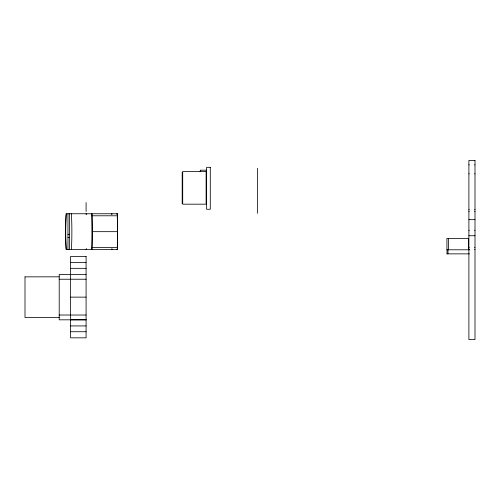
<?xml version="1.0" encoding="UTF-8"?>
<svg xmlns="http://www.w3.org/2000/svg" width="500" height="500" viewBox="0 0 500 500"><rect width="100%" height="100%" fill="white"/><g stroke="black" fill="none" stroke-linecap="round" stroke-linejoin="round"><path stroke-width="0.75" d="M92.106 213.787L92.1 249.581M117.613 247.55L117.519 249.581L66.237 249.587A20.362 1.069 -90 0 1 65.681 231.669A20.362 1.069 90 0 1 66.237 213.75L117.519 213.762L117.613 247.55L92.194 247.55M86.056 214.206L86.119 213.75M111.469 214.206L111.538 213.75M206.631 170.175L200.475 170.2L200.113 171.675M468.894 164.869L469.275 164.869M474.619 164.869L475 164.869M468.894 173.856L469.275 173.856M474.619 173.856L475 173.856M468.894 209.681L469.275 209.681M474.619 209.681L475 209.681M468.894 211.713L469.275 211.713M474.619 211.713L475 211.713M92.194 215.787L117.613 215.787M468.894 219.656L475 219.656M468.894 230.287L469.275 230.287M474.619 230.287L475 230.287M91.694 248.925A20.362 1.069 -90 0 1 91.638 249.587A20.362 1.069 90 0 0 92.194 231.669L117.613 231.669A20.362 1.069 90 0 0 117.281 216.894A20.362 1.069 -90 0 1 117.281 246.444M67.969 234.319L69.569 234.319M468.894 235.744L475 235.744M67.969 237.369L69.569 237.369M468.894 247.55L469.275 247.55M474.619 247.55L475 247.55M468.894 249.587L469.275 249.587M474.619 249.587L475 249.587M468.419 249.794L468.419 238.388L446.925 238.388L446.925 249.794L469.569 249.794M446.987 253.863L469.412 253.863M70.612 262.538L86.088 262.538M70.612 268.337L86.088 268.337M86.088 274.469L59.206 274.444L59.206 319.825L86.088 319.794M25 276.856L59.206 276.825M59.206 279.244L86.088 279.231M70.612 297.131L86.088 297.131M59.206 315.019L86.088 315.031M59.206 317.469L25 317.475L25 276.825M70.612 319.831L86.088 319.831M70.612 325.931L86.088 325.931M70.612 331.725L86.088 331.725M111.531 249.581L111.481 249.256M86.112 249.581L86.062 249.256M448.488 238.388L448.488 249.794M447.981 249.794L447.981 253.863M446.987 249.794L447.019 253.863M257.531 168.306L257.531 213.344M200.625 170.188L200.625 171.737M182.194 172.113L182.194 203.675M86.088 202.562L86.088 211.5M69.569 213.75L69.569 249.587M67.969 213.75L67.969 249.587M117.112 248.925A20.362 1.069 -90 0 1 117.056 249.587M91.638 213.75A20.362 1.069 -90 0 1 92.194 231.669M71.3 213.75A20.362 1.069 -90 0 1 71.862 231.669A20.362 1.069 -90 0 1 71.3 249.587M111.931 214.412A20.362 1.069 -90 0 1 111.994 213.75M66.237 213.75A20.362 1.069 -90 0 0 65.681 231.669A20.362 1.069 90 0 0 66.237 249.587M86.512 214.412A20.362 1.069 -90 0 1 86.575 213.75M475 160.413L468.894 160.413L468.894 339.588L475 339.588L475 160.413M210.294 167.325L206.631 167.325L206.631 209.275L210.294 209.275L210.294 167.325M206.119 171.6L182.706 171.6L182.706 204.181L206.119 204.181L206.119 171.6M86.088 256.431L70.612 256.431L70.612 337.831L86.088 337.831L86.088 256.431M117.112 214.412A20.362 1.069 -90 0 0 117.056 213.75A20.362 1.069 90 0 1 117.112 214.412M111.931 248.925A20.362 1.069 -90 0 0 111.994 249.587A20.362 1.069 90 0 1 111.931 248.925M86.512 248.925A20.362 1.069 -90 0 0 86.575 249.587A20.362 1.069 90 0 1 86.512 248.925"/></g></svg>
